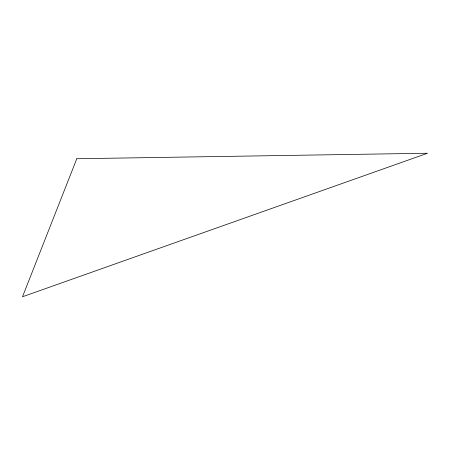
<?xml version="1.0" encoding="UTF-8"?>
<svg xmlns="http://www.w3.org/2000/svg" width="450" height="450" viewBox="0 0 450 450"><rect width="100%" height="100%" fill="white"/><g stroke="black" fill="none" stroke-linecap="round" stroke-linejoin="round"><path stroke-width="0.67" d="M76.787 158.743L22.5 296.758L427.5 153.242L76.787 158.743"/></g></svg>
